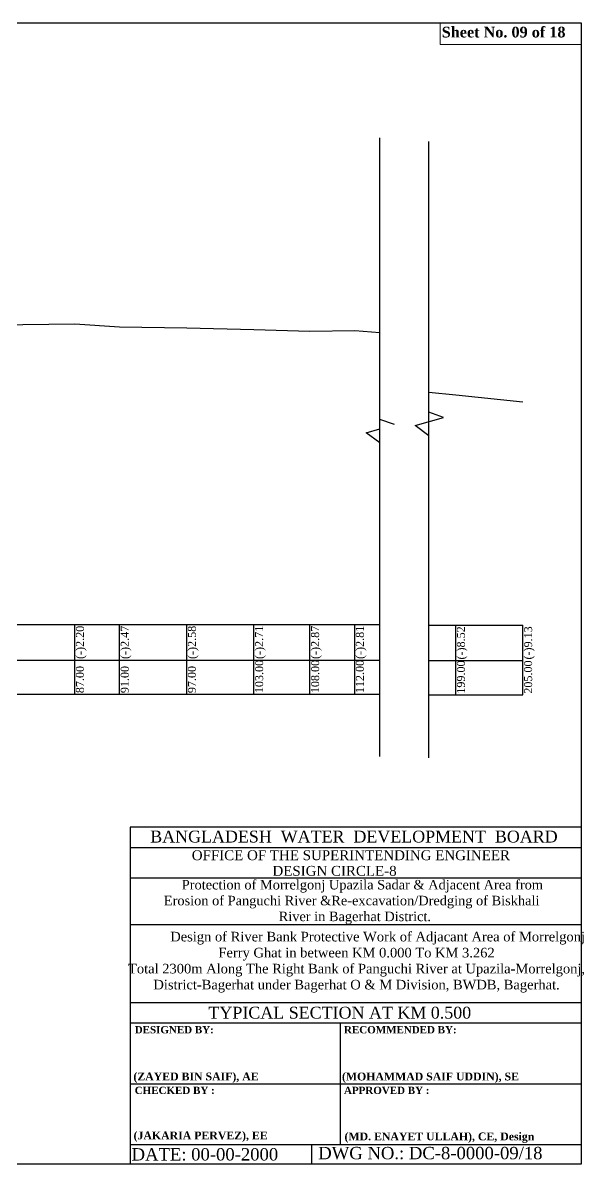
# Model space of a CAD drawing. Header units: metres. Extents: x -2434 to 11656, y -15288 to 8109.
# Drawn here: x 1954.5 to 2004.6, y -14457.3 to -14355.4 of the extents above; entities that cross this region are included whole.
import ezdxf
from ezdxf.enums import TextEntityAlignment as Align

# ---------------------------------------------------------------- set-up
doc = ezdxf.new("R2010")
doc.units = ezdxf.units.M
doc.layers.add('LINE', color=7, linetype='Continuous')
doc.styles.add('Kazi_T_H', font='timesbd.ttf')
doc.styles.get("Standard").update_dxf_attribs({"font": 'times.ttf'})

msp = doc.modelspace()

# ---------------------------------------------------------------- linework, layer by layer
at = {"color": 0, "linetype": 'Continuous', "lineweight": -3, "ltscale": 0.5}
for p, q in [((1986.40743, -14420.87804), (1986.40743, -14365.633131)), ((1990.787284, -14421.00341), (1990.787284, -14365.957734))]:
    msp.add_line(p, q, dxfattribs=at)
at = {"color": 0, "lineweight": -2}
for p, q in [((1867.160674, -14409.110769), (1986.40743, -14409.110769)), ((1959.160674, -14415.329559), (1959.160674, -14409.110769)), ((1963.160674, -14415.329559), (1963.160674, -14409.110769)), ((1969.160674, -14415.329559), (1969.160674, -14409.110769)), ((1975.160674, -14415.329559), (1975.160674, -14409.110769)), ((1980.160674, -14415.329559), (1980.160674, -14409.110769)), ((1984.160674, -14415.329559), (1984.160674, -14409.110769)), ((1990.771462, -14409.15809), (1999.183468, -14409.15809)), ((1993.183468, -14415.37688), (1993.183468, -14409.15809)), ((1999.183468, -14415.37688), (1999.183468, -14409.15809)), ((1857.804616, -14412.280269), (1986.40743, -14412.280269)), ((1990.771462, -14412.32759), (1999.183468, -14412.32759)), ((1857.804616, -14415.329559), (1986.40743, -14415.329559)), ((1990.771462, -14415.37688), (1999.183468, -14415.37688))]:
    msp.add_line(p, q, dxfattribs=at)
at = {"color": 0, "linetype": 'Continuous', "lineweight": -3, "ltscale": 0.5}
for points in [[(1987.70925, -14391.241633), (1986.40743, -14390.775636), (1986.40743, -14380.109582)], [(1990.787284, -14410.260851), (1990.787284, -14392.232597), (1989.550357, -14391.326465), (1992.089104, -14390.601633), (1990.787284, -14390.135636), (1990.787284, -14379.469582)], [(1952.160674, -14382.320269), (1959.160674, -14382.230269), (1963.160674, -14382.500269), (1969.160674, -14382.610269), (1975.160674, -14382.740269), (1980.160674, -14382.900269), (1984.160674, -14382.840269), (1986.40743, -14383.016265)], [(1990.771462, -14388.35639), (1993.183468, -14388.59759), (1999.183468, -14389.20759)], [(1986.40743, -14410.900851), (1986.40743, -14392.872597), (1985.170503, -14391.966465), (1986.40743, -14391.613313)]]:
    msp.add_lwpolyline(points, dxfattribs=at)
at = {"layer": 'LINE', "color": 0, "linetype": 'ByBlock', "lineweight": -3, "ltscale": 0.5}
for p, q in [((2004.379194, -14427.21456), (1964.091406, -14427.21456)), ((1964.091406, -14427.21456), (1964.091406, -14457.301385)), ((2004.379194, -14429.058665), (1964.091406, -14429.058665)), ((2004.379194, -14431.760203), (1964.091406, -14431.760203)), ((2004.379194, -14435.923677), (1964.091406, -14435.923677)), ((2004.379194, -14442.883172), (1964.091406, -14442.883172)), ((2004.379194, -14444.709365), (1964.091406, -14444.709365)), ((1982.872424, -14455.53723), (1982.872424, -14444.709365)), ((1964.091406, -14450.123297), (2004.379194, -14450.123297)), ((1964.091406, -14455.53723), (2004.379194, -14455.53723)), ((1980.328769, -14457.301385), (1980.328769, -14455.53723))]:
    msp.add_line(p, q, dxfattribs=at)
msp.add_lwpolyline([(1856.335469, -14355.357352), (2004.379194, -14355.357352), (2004.379194, -14457.301385), (1856.335469, -14457.301385)], close=True, dxfattribs=at)
at = {"layer": 'LINE', "color": 7, "lineweight": 13, "ltscale": 0.5}
msp.add_lwpolyline([(2004.379194, -14355.357352), (1991.794873, -14355.357352), (1991.794873, -14357.293874), (2004.379194, -14357.293874)], close=True, dxfattribs=at)

# ---------------------------------------------------------------- texts
at = {"color": 0, "lineweight": -2, "char_height": 0.715, "width": 2.15, "attachment_point": 1, "rotation": 90}
for s, insert in [('(-)2.20', (1959.260674, -14412.180269)), ('(-)2.47', (1963.260674, -14412.180269)), ('(-)2.58', (1969.260674, -14412.180269)), ('(-)2.71', (1975.260674, -14412.180269)), ('(-)2.87', (1980.260674, -14412.180269)), ('(-)2.81', (1984.260674, -14412.180269)), ('(-)8.52', (1993.283468, -14412.22759)), ('(-)9.13', (1999.283468, -14412.22759)), ('87.00', (1959.260674, -14415.229559)), ('91.00', (1963.260674, -14415.229559)), ('97.00', (1969.260674, -14415.229559)), ('103.00', (1975.260674, -14415.229559)), ('108.00', (1980.260674, -14415.229559)), ('112.00', (1984.260674, -14415.229559)), ('199.00', (1993.283468, -14415.27688)), ('205.00', (1999.283468, -14415.27688))]:
    msp.add_mtext(s, dxfattribs=dict(at, insert=insert))
at = {"layer": 'LINE', "color": 0, "linetype": 'ByBlock', "lineweight": -3, "ltscale": 0.5}
for s, height, p in [('BANGLADESH  WATER  DEVELOPMENT  BOARD', 1.06026698, (1984.086103, -14428.569988)), ('OFFICE OF THE SUPERINTENDING ENGINEER', 0.88433104, (1983.813133, -14430.148309)), ('DESIGN CIRCLE-8', 0.88433104, (1982.354373, -14431.545179))]:
    msp.add_text(s, height=height, dxfattribs=at).set_placement(p, align=Align.CENTER)
at = {"layer": 'LINE', "lineweight": 50, "ltscale": 0.5}
msp.add_text('TYPICAL SECTION AT KM 0.500', height=1.06119724, dxfattribs=at).set_placement((1982.825529, -14444.300095), align=Align.CENTER)
at = {"layer": 'LINE', "color": 0, "linetype": 'ByBlock', "lineweight": -3, "ltscale": 0.5, "style": 'Kazi_T_H'}
for s, p in [('DESIGNED BY:', (1964.510146, -14445.618906)), ('RECOMMENDED BY:', (1983.19726, -14445.618906)), ('CHECKED BY :', (1964.510146, -14451.032838)), ('APPROVED BY :', (1983.19726, -14451.032838))]:
    msp.add_text(s, height=0.64967188, dxfattribs=at).set_placement(p)
at = {"layer": 'LINE', "lineweight": 50, "ltscale": 0.5, "style": 'Kazi_T_H'}
for s, p in [('(ZAYED BIN SAIF), AE', (1964.390401, -14449.816362)), ('(MOHAMMAD SAIF UDDIN), SE ', (1983.016363, -14449.820202)), ('(JAKARIA PERVEZ), EE', (1964.406778, -14455.0853)), ('(MD. ENAYET ULLAH), CE, Design ', (1983.243646, -14455.172222))]:
    msp.add_text(s, height=0.69773604, dxfattribs=at).set_placement(p)
at = {"layer": 'LINE', "color": 0, "linetype": 'ByBlock', "lineweight": -3, "ltscale": 0.5}
for s, p in [('DATE: 00-00-2000', (1964.231579, -14456.973834)), ('DWG NO.: DC-8-0000-09/18', (1980.897318, -14456.860346))]:
    msp.add_text(s, height=1.10259707, dxfattribs=at).set_placement(p)
at = {"layer": 'LINE', "color": 7, "lineweight": 13, "ltscale": 0.5, "insert": (1991.927551, -14355.707047), "char_height": 0.95784502, "width": 13.2534405, "attachment_point": 1}
msp.add_mtext('{\\fTimes New Roman|b1|i0|c0|p18;Sheet No. 09 of 18}', dxfattribs=at)
at = {"layer": 'LINE', "color": 0, "linetype": 'ByBlock', "lineweight": -3, "ltscale": 0.5}
for s, insert, char_height, width, attachment_point in [('                  {\\C7;Protection of Morrelgonj Upazila Sadar & Adjacent Area from \\P             Erosion of Panguchi River &Re-excavation/Dredging of Biskhali\\P                                             River in Bagerhat District.}', (1962.94155, -14431.915228), 0.8489578, 43.66500839, 1), ('         {\\H0.7741x;Design of River Bank Protective Work of Adjacant Area of Morrelgonj \\PFerry Ghat in between KM 0.000 To KM 3.262 \\PTotal 2300m Along The Right Bank of Panguchi River at Upazila-Morrelgonj, \\PDistrict-Bagerhat under Bagerhat O & M Division, BWDB, Bagerhat.}', (1984.32002, -14436.547352), 1.10752662, 50.33247637, 2)]:
    msp.add_mtext(s, dxfattribs=dict(at, insert=insert, char_height=char_height, width=width, attachment_point=attachment_point))

doc.saveas('drawing.dxf')
